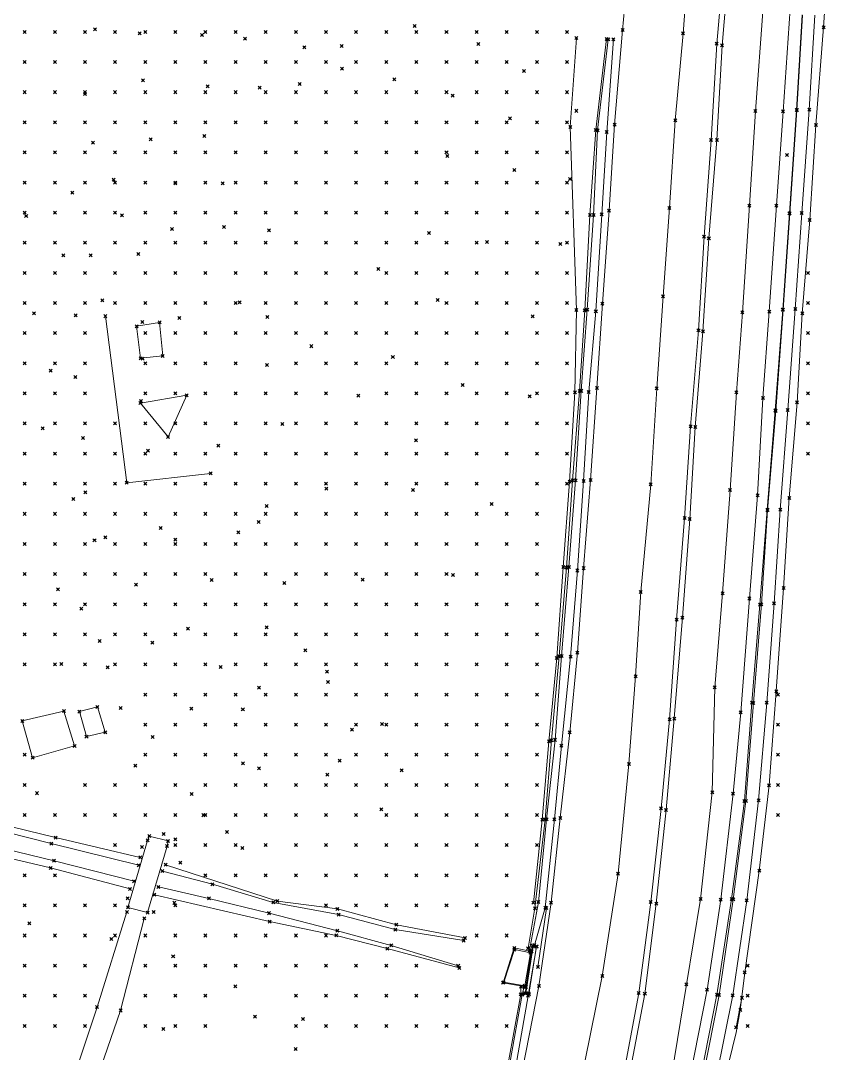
# Model space of a CAD drawing. Header units: metres. Extents: x 441556 to 446409, y 432338 to 461058.
# Drawn here: x 441755.6 to 441836, y 453774 to 453876.9 of the extents above; entities that cross this region are included whole.
import ezdxf

# ---------------------------------------------------------------- set-up
doc = ezdxf.new("R2010")
doc.units = ezdxf.units.M
doc.header["$MEASUREMENT"] = 0
doc.header["$PDMODE"] = 35
doc.header["$PDSIZE"] = 0.15
for name, color, linetype, lineweight in [('DTM-BRE-RevN_GRP_ CAROSABIL', 2, 'Continuous', 0), ('DTM-BRE-RevN_GRP_ACOSTAMENT', 2, 'Continuous', 0), ('DTM-BRE-RevN_GRP_AX', 2, 'Continuous', 0), ('DTM-BRE-RevN_GRP_CAMERA CADERE JOS', 2, 'Continuous', 0), ('DTM-BRE-RevN_GRP_CAMERA CADERE SUS', 2, 'Continuous', 0), ('DTM-BRE-RevN_GRP_CANAL', 2, 'Continuous', 0), ('DTM-BRE-RevN_GRP_DRUM DE PIATRA', 2, 'Continuous', 0), ('DTM-BRE-RevN_GRP_DRUM PIATRA', 2, 'Continuous', 0), ('DTM-BRE-RevN_GRP_FIRE ELECTRICE', 2, 'Continuous', 0), ('DTM-BRE-RevN_GRP_PARAPET BETON_JOS', 2, 'Continuous', 0), ('DTM-BRE-RevN_GRP_PARAPET BETON_SUS', 2, 'Continuous', 0), ('DTM-BRE-RevN_GRP_PARAPET METALIC', 2, 'Continuous', 0), ('DTM-BRE-RevN_GRP_PARAPET NEW JERSEY', 2, 'Continuous', 0), ('DTM-BRE-RevN_GRP_POD', 2, 'Continuous', 0), ('DTM-BRE-RevN_GRP_SANT BETON JOS', 2, 'Continuous', 0), ('DTM-BRE-RevN_GRP_SANT BETON SUS', 2, 'Continuous', 0), ('DTM-BRE-RevN_GRP_TALUZ', 2, 'Continuous', 0), ('DTM-BRE-RevN_GRP_TALUZ JOS', 2, 'Continuous', 0), ('DTM-BRE-RevN_GRP_ZID SPRIJIN JOS', 2, 'Continuous', 0), ('DTM-BRE-RevN_GRP_ZID SPRIJIN SUS', 2, 'Continuous', 0), ('DTM-BRE-RevN_GRP_ZID STANCA', 2, 'Continuous', 0), ('DTM-BRE-RevN_YP_RevG', 1, 'Continuous', 0), ('DTM-BRE-RevN_YP_RevL', 1, 'Continuous', 0), ('DTM-NOK-RevN_LIDAR_co_lidar', 91, 'Continuous', 0), ('DTM-NOK-RevN_RTK', 32, 'Continuous', 0)]:
    doc.layers.add(name, color=color, linetype=linetype, lineweight=lineweight)

msp = doc.modelspace()

# ---------------------------------------------------------------- linework, layer by layer
at = {"layer": 'DTM-BRE-RevN_GRP_ CAROSABIL'}
for p, q in [((441815.58, 453875.917, 359.812), (441816.35, 453884.801, 359.775)), ((441828.804, 453867.861, 359.483), (441829.57, 453878.194, 359.452)), ((441814.777, 453866.505, 359.86), (441815.58, 453875.917, 359.812)), ((441828.202, 453858.445, 359.524), (441828.804, 453867.861, 359.483)), ((441814.226, 453857.951, 359.857), (441814.777, 453866.505, 359.86)), ((441827.506, 453847.81, 359.552), (441828.202, 453858.445, 359.524)), ((441813.566, 453848.688, 359.876), (441814.226, 453857.951, 359.857)), ((441813.018, 453840.263, 359.834), (441813.566, 453848.688, 359.876)), ((441826.914, 453839.832, 359.58), (441827.506, 453847.81, 359.552)), ((441812.383, 453831.112, 359.781), (441813.018, 453840.263, 359.834)), ((441826.28, 453830.111, 359.624), (441826.914, 453839.832, 359.58)), ((441811.693, 453822.337, 359.707), (441812.383, 453831.112, 359.781)), ((441825.525, 453819.838, 359.695), (441826.28, 453830.111, 359.624)), ((441811.078, 453813.933, 359.676), (441811.693, 453822.337, 359.707)), ((441824.756, 453810.455, 359.741), (441825.525, 453819.838, 359.695)), ((441810.319, 453805.979, 359.621), (441811.078, 453813.933, 359.676)), ((441824.505, 453800.023, 359.815), (441824.756, 453810.455, 359.741)), ((441809.372, 453797.464, 359.551), (441810.319, 453805.979, 359.621)), ((441823.342, 453789.388, 359.839), (441824.505, 453800.023, 359.815)), ((441808.459, 453789.042, 359.526), (441809.372, 453797.464, 359.551)), ((441807.252, 453780.718, 359.501), (441808.459, 453789.042, 359.526)), ((441821.937, 453780.881, 359.856), (441823.342, 453789.388, 359.839)), ((441805.654, 453772.594, 359.497), (441807.252, 453780.718, 359.501)), ((441820.221, 453770.486, 359.86), (441821.937, 453780.881, 359.856))]:
    msp.add_line(p, q, dxfattribs=at)
at = {"layer": 'DTM-BRE-RevN_GRP_ACOSTAMENT'}
for p, q in [((441832.894, 453867.96, 359.411), (441833.455, 453877.443, 359.384)), ((441832.191, 453857.682, 359.449), (441832.894, 453867.96, 359.411)), ((441831.526, 453848.073, 359.466), (441832.191, 453857.682, 359.449)), ((441830.77, 453838.043, 359.51), (441831.526, 453848.073, 359.466)), ((441829.982, 453828.131, 359.58), (441830.77, 453838.043, 359.51)), ((441829.256, 453818.708, 359.674), (441829.982, 453828.131, 359.58)), ((441828.457, 453808.953, 359.825), (441829.256, 453818.708, 359.674)), ((441827.701, 453799.165, 359.888), (441828.457, 453808.953, 359.825)), ((441826.435, 453789.39, 359.901), (441827.701, 453799.165, 359.888)), ((441824.975, 453779.853, 359.941), (441826.435, 453789.39, 359.901)), ((441823.019, 453769.944, 359.938), (441824.975, 453779.853, 359.941))]:
    msp.add_line(p, q, dxfattribs=at)
at = {"layer": 'DTM-BRE-RevN_GRP_AX'}
for p, q in [((441822.277, 453884.538, 359.644), (441821.594, 453875.59, 359.638)), ((441821.594, 453875.59, 359.638), (441820.813, 453866.929, 359.7)), ((441820.813, 453866.929, 359.7), (441820.245, 453858.21, 359.713)), ((441820.245, 453858.21, 359.713), (441819.613, 453849.416, 359.727)), ((441819.613, 453849.416, 359.727), (441818.981, 453840.239, 359.72)), ((441818.981, 453840.239, 359.72), (441818.375, 453830.673, 359.716)), ((441818.375, 453830.673, 359.716), (441817.392, 453819.965, 359.721)), ((441817.392, 453819.965, 359.721), (441816.877, 453811.567, 359.704)), ((441816.877, 453811.567, 359.704), (441816.208, 453802.848, 359.673)), ((441816.208, 453802.848, 359.673), (441815.123, 453791.923, 359.648)), ((441815.123, 453791.923, 359.648), (441813.56, 453781.723, 359.611)), ((441813.56, 453781.723, 359.611), (441811.818, 453773.178, 359.617))]:
    msp.add_line(p, q, dxfattribs=at)
at = {"layer": 'DTM-BRE-RevN_GRP_CAMERA CADERE JOS'}
for p, q in [((441804.812, 453784.361, 358.145), (441803.742, 453781.102, 358.424)), ((441806.395, 453784.047, 357.381), (441804.812, 453784.361, 358.145)), ((441805.844, 453780.754, 357.401), (441806.395, 453784.047, 357.381)), ((441803.742, 453781.102, 358.424), (441805.844, 453780.754, 357.401))]:
    msp.add_line(p, q, dxfattribs=at)
at = {"layer": 'DTM-BRE-RevN_GRP_CAMERA CADERE SUS'}
for p, q in [((441804.799, 453784.514, 358.961), (441803.674, 453781.051, 359.004)), ((441806.51, 453784.171, 358.916), (441804.799, 453784.514, 358.961)), ((441805.951, 453780.637, 358.729), (441806.51, 453784.171, 358.916)), ((441803.674, 453781.051, 359.004), (441805.951, 453780.637, 358.729))]:
    msp.add_line(p, q, dxfattribs=at)
at = {"layer": 'DTM-BRE-RevN_GRP_CANAL'}
msp.add_line((441827.452, 453779.549, 358.914), (441826.877, 453776.598, 358.893), dxfattribs=at)
at = {"layer": 'DTM-BRE-RevN_GRP_DRUM DE PIATRA'}
for p, q in [((441765.598, 453778.288, 369.169), (441767.95, 453787.461, 369.637)), ((441762.467, 453769.228, 368.444), (441765.598, 453778.288, 369.169))]:
    msp.add_line(p, q, dxfattribs=at)
at = {"layer": 'DTM-BRE-RevN_GRP_DRUM PIATRA'}
for p, q in [((441763.258, 453778.625, 369.36), (441766.225, 453788.098, 369.778)), ((441760.349, 453769.827, 368.885), (441763.258, 453778.625, 369.36))]:
    msp.add_line(p, q, dxfattribs=at)
at = {"layer": 'DTM-BRE-RevN_GRP_FIRE ELECTRICE'}
for p, q in [((441769.485, 453846.807, 367.295), (441767.187, 453846.423, 367.294)), ((441767.187, 453846.423, 367.294), (441767.583, 453843.243, 367.291)), ((441769.79, 453843.473, 367.293), (441769.485, 453846.807, 367.295)), ((441767.583, 453843.243, 367.291), (441769.79, 453843.473, 367.293)), ((441772.187, 453839.555, 367.1), (441767.573, 453838.778, 367.118)), ((441770.332, 453835.403, 367.114), (441772.187, 453839.555, 367.1)), ((441767.573, 453838.778, 367.118), (441770.332, 453835.403, 367.114)), ((441755.812, 453807.132, 371.413), (441759.949, 453808.109, 371.422)), ((441759.949, 453808.109, 371.422), (441761.017, 453804.64, 371.415)), ((441763.292, 453808.516, 371.5), (441761.503, 453808.061, 371.514)), ((441761.503, 453808.061, 371.514), (441762.204, 453805.568, 371.509)), ((441764.077, 453805.99, 371.511), (441763.292, 453808.516, 371.5)), ((441756.832, 453803.462, 371.419), (441755.812, 453807.132, 371.413)), ((441762.204, 453805.568, 371.509), (441764.077, 453805.99, 371.511)), ((441761.017, 453804.64, 371.415), (441756.832, 453803.462, 371.419))]:
    msp.add_line(p, q, dxfattribs=at)
at = {"layer": 'DTM-BRE-RevN_GRP_PARAPET BETON_JOS'}
for p, q in [((441806.615, 453784.745, 359.032), (441805.877, 453779.992, 359.006)), ((441806.246, 453779.901, 359.348), (441807.022, 453784.687, 359.364)), ((441807.022, 453784.687, 359.364), (441806.615, 453784.745, 359.032)), ((441805.877, 453779.992, 359.006), (441806.246, 453779.901, 359.348))]:
    msp.add_line(p, q, dxfattribs=at)
at = {"layer": 'DTM-BRE-RevN_GRP_PARAPET BETON_SUS'}
for p, q in [((441806.659, 453784.679, 359.732), (441805.956, 453780.011, 359.728)), ((441806.224, 453779.99, 359.761), (441807.006, 453784.644, 359.737)), ((441807.006, 453784.644, 359.737), (441806.659, 453784.679, 359.732)), ((441805.956, 453780.011, 359.728), (441806.224, 453779.99, 359.761))]:
    msp.add_line(p, q, dxfattribs=at)
at = {"layer": 'DTM-BRE-RevN_GRP_PARAPET METALIC'}
for p, q in [((441831.549, 453867.825, 359.396), (441832.254, 453878.053, 359.415)), ((441830.89, 453858.447, 359.449), (441831.549, 453867.825, 359.396)), ((441830.178, 453847.882, 359.486), (441830.89, 453858.447, 359.449)), ((441829.554, 453839.277, 359.528), (441830.178, 453847.882, 359.486)), ((441829.015, 453829.582, 359.591), (441829.554, 453839.277, 359.528)), ((441828.21, 453819.316, 359.675), (441829.015, 453829.582, 359.591)), ((441827.336, 453807.971, 359.817), (441828.21, 453819.316, 359.675)), ((441826.573, 453799.889, 359.863), (441827.336, 453807.971, 359.817)), ((441825.355, 453789.327, 359.888), (441826.573, 453799.889, 359.863)), ((441823.995, 453780.352, 359.898), (441825.355, 453789.327, 359.888)), ((441821.995, 453770.15, 359.914), (441823.995, 453780.352, 359.898))]:
    msp.add_line(p, q, dxfattribs=at)
at = {"layer": 'DTM-BRE-RevN_GRP_PARAPET NEW JERSEY'}
for p, q in [((441825.736, 453883.382, 359.534), (441824.946, 453874.554, 359.57)), ((441825.484, 453874.395, 359.557), (441826.227, 453883.286, 359.525)), ((441824.946, 453874.554, 359.57), (441824.38, 453864.973, 359.607)), ((441824.964, 453864.985, 359.59), (441825.484, 453874.395, 359.557)), ((441824.38, 453864.973, 359.607), (441823.695, 453855.363, 359.63)), ((441824.163, 453855.19, 359.612), (441824.964, 453864.985, 359.59)), ((441823.695, 453855.363, 359.63), (441823.135, 453846.009, 359.657)), ((441823.582, 453845.914, 359.645), (441824.163, 453855.19, 359.612)), ((441823.135, 453846.009, 359.657), (441822.35, 453836.447, 359.673)), ((441822.805, 453836.391, 359.648), (441823.582, 453845.914, 359.645)), ((441822.35, 453836.447, 359.673), (441821.757, 453827.322, 359.66)), ((441822.269, 453827.227, 359.705), (441822.805, 453836.391, 359.648)), ((441821.757, 453827.322, 359.66), (441820.954, 453817.197, 359.687)), ((441821.539, 453817.415, 359.7), (441822.269, 453827.227, 359.705)), ((441820.954, 453817.197, 359.687), (441820.252, 453807.281, 359.735)), ((441820.718, 453807.359, 359.733), (441821.539, 453817.415, 359.7)), ((441820.252, 453807.281, 359.735), (441819.408, 453798.415, 359.741)), ((441819.907, 453798.265, 359.734), (441820.718, 453807.359, 359.733)), ((441819.408, 453798.415, 359.741), (441818.384, 453789.085, 359.754)), ((441818.929, 453788.937, 359.759), (441819.907, 453798.265, 359.734)), ((441818.384, 453789.085, 359.754), (441817.182, 453780.022, 359.745)), ((441817.791, 453779.964, 359.755), (441818.929, 453788.937, 359.759)), ((441817.182, 453780.022, 359.745), (441815.671, 453771.892, 359.743)), ((441816.146, 453771.335, 359.751), (441817.791, 453779.964, 359.755))]:
    msp.add_line(p, q, dxfattribs=at)
at = {"layer": 'DTM-BRE-RevN_GRP_POD'}
for p, q in [((441768.278, 453795.224, 369.887), (441768.445, 453795.65, 369.799)), ((441768.445, 453795.65, 369.799), (441770.333, 453795.175, 369.772)), ((441766.321, 453788.556, 369.894), (441768.278, 453795.224, 369.887)), ((441770.222, 453794.666, 369.821), (441768.291, 453788.04, 369.783)), ((441770.333, 453795.175, 369.772), (441770.222, 453794.666, 369.821)), ((441768.291, 453788.04, 369.783), (441766.321, 453788.556, 369.894))]:
    msp.add_line(p, q, dxfattribs=at)
at = {"layer": 'DTM-BRE-RevN_GRP_SANT BETON JOS'}
for p, q in [((441814.153, 453874.997, 359.289), (441813.091, 453865.944, 359.339)), ((441813.091, 453865.944, 359.339), (441812.691, 453857.495, 359.363)), ((441812.691, 453857.495, 359.363), (441812.05, 453848.094, 359.359)), ((441812.05, 453848.094, 359.359), (441811.466, 453839.996, 359.348)), ((441811.466, 453839.996, 359.348), (441810.896, 453831.084, 359.319)), ((441810.896, 453831.084, 359.319), (441810.237, 453822.46, 359.245)), ((441810.237, 453822.46, 359.245), (441809.506, 453813.575, 359.187)), ((441809.506, 453813.575, 359.187), (441808.858, 453805.242, 359.115)), ((441808.858, 453805.242, 359.115), (441808.012, 453797.338, 359.051)), ((441808.012, 453797.338, 359.051), (441807.194, 453789.09, 358.948)), ((441758.69, 453794.909, 369.617), (441754.234, 453796.054, 370.277)), ((441767.398, 453792.748, 368.312), (441758.69, 453794.909, 369.617)), ((441754.08, 453794.373, 370.329), (441758.978, 453793.208, 369.495)), ((441758.978, 453793.208, 369.495), (441766.942, 453791.16, 368.274)), ((441774.741, 453790.862, 366.122), (441769.763, 453792.168, 367.849)), ((441769.358, 453790.593, 367.853), (441774.398, 453789.449, 366.19)), ((441780.793, 453789.054, 365.139), (441774.741, 453790.862, 366.122)), ((441774.398, 453789.449, 366.19), (441780.382, 453787.98, 365.121)), ((441787.301, 453787.841, 363.102), (441780.793, 453789.054, 365.139)), ((441807.194, 453789.09, 358.948), (441806.321, 453784.281, 358.823)), ((441780.382, 453787.98, 365.121), (441787.189, 453786.225, 363.094)), ((441792.947, 453786.341, 362.316), (441787.301, 453787.841, 363.102)), ((441787.189, 453786.225, 363.094), (441792.542, 453784.774, 362.332)), ((441799.769, 453785.258, 360.549), (441792.947, 453786.341, 362.316)), ((441792.542, 453784.774, 362.332), (441799.207, 453782.738, 360.696)), ((441805.582, 453779.873, 358.903), (441805.782, 453780.647, 358.779)), ((441804.362, 453773.028, 358.956), (441805.582, 453779.873, 358.903))]:
    msp.add_line(p, q, dxfattribs=at)
for p in [(441767.398, 453792.748, 368.312), (441766.942, 453791.16, 368.274)]:
    msp.add_point(p, dxfattribs=at)
at = {"layer": 'DTM-BRE-RevN_GRP_SANT BETON SUS'}
for p, q in [((441812.911, 453865.974, 359.568), (441813.976, 453875.044, 359.428)), ((441814.668, 453875.014, 359.716), (441814.001, 453865.76, 359.751)), ((441812.326, 453857.494, 359.621), (441812.911, 453865.974, 359.568)), ((441814.001, 453865.76, 359.751), (441813.5, 453857.558, 359.728)), ((441811.804, 453848.022, 359.61), (441812.326, 453857.494, 359.621)), ((441813.5, 453857.558, 359.728), (441812.913, 453847.926, 359.711)), ((441811.295, 453839.975, 359.558), (441811.804, 453848.022, 359.61)), ((441812.913, 453847.926, 359.711), (441812.202, 453839.885, 359.644)), ((441810.594, 453831.079, 359.552), (441811.295, 453839.975, 359.558)), ((441812.202, 453839.885, 359.644), (441811.695, 453831.028, 359.612)), ((441809.991, 453822.402, 359.458), (441810.594, 453831.079, 359.552)), ((441811.695, 453831.028, 359.612), (441811.074, 453822.104, 359.536)), ((441809.255, 453813.567, 359.387), (441809.991, 453822.402, 359.458)), ((441811.074, 453822.104, 359.536), (441810.403, 453813.516, 359.498)), ((441808.484, 453805.195, 359.362), (441809.255, 453813.567, 359.387)), ((441810.403, 453813.516, 359.498), (441809.48, 453804.657, 359.445)), ((441807.856, 453797.318, 359.284), (441808.484, 453805.195, 359.362)), ((441809.48, 453804.657, 359.445), (441808.786, 453797.33, 359.429)), ((441752.114, 453797.215, 371.977), (441759.121, 453795.511, 371.002)), ((441806.856, 453788.466, 359.184), (441807.856, 453797.318, 359.284)), ((441808.786, 453797.33, 359.429), (441807.884, 453788.52, 359.344)), ((441759.121, 453795.511, 371.002), (441767.548, 453793.529, 369.598)), ((441752.76, 453793.89, 371.814), (441758.635, 453792.48, 370.97)), ((441770.08, 453792.806, 369.177), (441781.205, 453789.186, 363.963)), ((441758.635, 453792.48, 370.97), (441766.544, 453790.39, 369.807)), ((441768.971, 453789.819, 369.398), (441780.426, 453787.145, 366.403)), ((441781.205, 453789.186, 363.963), (441787.191, 453788.41, 364.705)), ((441787.191, 453788.41, 364.705), (441793.052, 453786.835, 363.735)), ((441806.167, 453784.492, 359.096), (441806.856, 453788.466, 359.184)), ((441807.884, 453788.52, 359.344), (441806.797, 453784.81, 359.354)), ((441780.426, 453787.145, 366.403), (441787.074, 453785.762, 364.695)), ((441793.052, 453786.835, 363.735), (441799.891, 453785.52, 361.61)), ((441787.074, 453785.762, 364.695), (441792.145, 453784.449, 363.832)), ((441792.145, 453784.449, 363.832), (441799.32, 453782.526, 361.626)), ((441805.432, 453779.909, 359.181), (441805.458, 453780.669, 359.095)), ((441804.17, 453773.005, 359.222), (441805.432, 453779.909, 359.181)), ((441804.957, 453772.744, 359.293), (441806.169, 453779.754, 359.346))]:
    msp.add_line(p, q, dxfattribs=at)
at = {"layer": 'DTM-BRE-RevN_GRP_TALUZ'}
msp.add_line((441807.988, 453788.494, 359.436), (441807.14, 453782.613, 359.465), dxfattribs=at)
at = {"layer": 'DTM-BRE-RevN_GRP_TALUZ JOS'}
for p, q in [((441810.981, 453875.127, 359.327), (441810.371, 453866.274, 359.409)), ((441810.371, 453866.274, 359.409), (441810.977, 453848.031, 359.651)), ((441810.977, 453848.031, 359.651), (441810.83, 453839.862, 359.76)), ((441810.83, 453839.862, 359.76), (441810.299, 453830.95, 359.546)), ((441810.299, 453830.95, 359.546), (441809.666, 453822.439, 359.492)), ((441809.666, 453822.439, 359.492), (441809.028, 453813.402, 359.405)), ((441809.028, 453813.402, 359.405), (441808.242, 453805.085, 359.344)), ((441808.242, 453805.085, 359.344), (441807.581, 453797.289, 359.324)), ((441807.581, 453797.289, 359.324), (441806.701, 453789.014, 359.203))]:
    msp.add_line(p, q, dxfattribs=at)
at = {"layer": 'DTM-BRE-RevN_GRP_ZID SPRIJIN JOS'}
for p, q in [((441834.819, 453866.467, 355.366), (441835.594, 453876.195, 355.356)), ((441834.211, 453857.015, 355.326), (441834.819, 453866.467, 355.366)), ((441833.465, 453847.712, 355.409), (441834.211, 453857.015, 355.326)), ((441832.945, 453838.846, 355.42), (441833.465, 453847.712, 355.409)), ((441832.163, 453829.332, 355.362), (441832.945, 453838.846, 355.42)), ((441831.602, 453820.349, 355.366), (441832.163, 453829.332, 355.362)), ((441830.87, 453810.079, 355.437), (441831.602, 453820.349, 355.366)), ((441830.158, 453800.717, 355.542), (441830.87, 453810.079, 355.437)), ((441829.184, 453792.2, 355.661), (441830.158, 453800.717, 355.542)), ((441827.739, 453782.08, 355.889), (441829.184, 453792.2, 355.661))]:
    msp.add_line(p, q, dxfattribs=at)
at = {"layer": 'DTM-BRE-RevN_GRP_ZID SPRIJIN SUS'}
for p, q in [((441832.926, 453867.961, 359.565), (441833.505, 453877.407, 359.541)), ((441834.711, 453877.4, 359.55), (441834.157, 453867.992, 359.575)), ((441832.225, 453857.657, 359.548), (441832.926, 453867.961, 359.565)), ((441834.157, 453867.992, 359.575), (441833.408, 453857.701, 359.552)), ((441831.551, 453848.092, 359.529), (441832.225, 453857.657, 359.548)), ((441833.408, 453857.701, 359.552), (441832.767, 453848.137, 359.554)), ((441830.826, 453838.002, 359.537), (441831.551, 453848.092, 359.529)), ((441832.767, 453848.137, 359.554), (441832.023, 453838.089, 359.554)), ((441830.012, 453828.116, 359.561), (441830.826, 453838.002, 359.537)), ((441832.023, 453838.089, 359.554), (441831.271, 453828.162, 359.59)), ((441829.4, 453818.741, 359.594), (441830.012, 453828.116, 359.561)), ((441831.271, 453828.162, 359.59), (441830.657, 453818.847, 359.597)), ((441828.603, 453808.914, 359.627), (441829.4, 453818.741, 359.594)), ((441830.657, 453818.847, 359.597), (441829.931, 453808.937, 359.655)), ((441827.86, 453799.138, 359.711), (441828.603, 453808.914, 359.627)), ((441829.931, 453808.937, 359.655), (441829.114, 453799.222, 359.73)), ((441826.597, 453789.343, 359.695), (441827.86, 453799.138, 359.711)), ((441829.114, 453799.222, 359.73), (441827.935, 453789.249, 359.705)), ((441825.179, 453779.828, 359.678), (441826.597, 453789.343, 359.695)), ((441827.935, 453789.249, 359.705), (441826.539, 453779.808, 359.685)), ((441823.246, 453769.906, 359.664), (441825.179, 453779.828, 359.678)), ((441826.539, 453779.808, 359.685), (441824.492, 453769.674, 359.686))]:
    msp.add_line(p, q, dxfattribs=at)
at = {"layer": 'DTM-BRE-RevN_GRP_ZID STANCA'}
for p, q in [((441764.09, 453847.432, 367.374), (441766.209, 453830.844, 367.194)), ((441766.209, 453830.844, 367.194), (441774.561, 453831.774, 367.088))]:
    msp.add_line(p, q, dxfattribs=at)
at = {"layer": 'DTM-BRE-RevN_YP_RevG'}
for p, q in [((441827.293, 453778.334, 356.973), (441827.739, 453782.08, 355.889)), ((441826.891, 453776.109, 355.782), (441827.293, 453778.334, 356.973)), ((441822.942, 453759.839, 355.502), (441826.891, 453776.109, 355.782))]:
    msp.add_line(p, q, dxfattribs=at)
at = {"layer": 'DTM-BRE-RevN_YP_RevL'}
msp.add_line((441835.594, 453876.195, 355.356), (441835.962, 453882.027, 356.646), dxfattribs=at)
at = {"layer": 'DTM-NOK-RevN_LIDAR_co_lidar'}
for p in [(441756.054, 453875.736, 369.456), (441759.053, 453875.736, 368.393), (441762.053, 453875.736, 367.212), (441765.052, 453875.736, 366.401), (441768.051, 453875.736, 366.083), (441771.051, 453875.736, 365.847), (441774.05, 453875.736, 365.222), (441777.049, 453875.736, 364.388), (441780.049, 453875.736, 363.964), (441783.048, 453875.736, 363.754), (441786.047, 453875.736, 363.49), (441789.047, 453875.736, 362.574), (441792.046, 453875.736, 361.184), (441795.045, 453875.736, 360.142), (441798.045, 453875.736, 359.644), (441801.044, 453875.736, 359.491), (441804.043, 453875.736, 359.448), (441807.043, 453875.736, 359.404), (441810.042, 453875.736, 359.367), (441756.054, 453872.737, 368.377), (441759.053, 453872.737, 367.615), (441762.053, 453872.737, 367.119), (441765.052, 453872.737, 366.473), (441768.051, 453872.737, 366.314), (441771.051, 453872.737, 366.177), (441774.05, 453872.737, 365.649), (441777.049, 453872.737, 364.567), (441780.049, 453872.737, 364.02), (441783.048, 453872.737, 363.856), (441786.047, 453872.737, 363.519), (441789.047, 453872.737, 362.468), (441792.046, 453872.737, 361.195), (441795.045, 453872.737, 360.435), (441798.045, 453872.737, 360.044), (441801.044, 453872.737, 359.74), (441804.043, 453872.737, 359.434), (441807.043, 453872.737, 359.37), (441810.042, 453872.737, 359.41), (441756.054, 453869.738, 367.825), (441759.053, 453869.738, 367.195), (441762.053, 453869.738, 366.845), (441765.052, 453869.738, 366.594), (441768.051, 453869.738, 366.465), (441771.051, 453869.738, 366.34), (441774.05, 453869.738, 365.934), (441777.049, 453869.738, 364.811), (441780.049, 453869.738, 364.174), (441783.048, 453869.738, 363.937), (441786.047, 453869.738, 363.611), (441789.047, 453869.738, 362.585), (441792.046, 453869.738, 361.491), (441795.045, 453869.738, 361.098), (441798.045, 453869.738, 360.94), (441801.044, 453869.738, 360.723), (441804.043, 453869.738, 360.287), (441807.043, 453869.738, 359.575), (441810.042, 453869.738, 359.4), (441756.054, 453866.738, 367.827), (441759.053, 453866.738, 367.368), (441762.053, 453866.738, 367.021), (441765.052, 453866.738, 366.741), (441768.051, 453866.738, 366.567), (441771.051, 453866.738, 366.449), (441774.05, 453866.738, 366.153), (441777.049, 453866.738, 365.093), (441780.049, 453866.738, 364.359), (441783.048, 453866.738, 364.124), (441786.047, 453866.738, 363.938), (441789.047, 453866.738, 363.152), (441792.046, 453866.738, 362.13), (441795.045, 453866.738, 361.593), (441798.045, 453866.738, 361.431), (441801.044, 453866.738, 361.39), (441804.043, 453866.738, 361.022), (441807.043, 453866.738, 360.032), (441810.042, 453866.738, 359.483), (441756.054, 453863.739, 368.241), (441759.053, 453863.739, 367.782), (441762.053, 453863.739, 367.421), (441765.052, 453863.739, 366.907), (441768.051, 453863.739, 366.664), (441771.051, 453863.739, 366.49), (441774.05, 453863.739, 366.226), (441777.049, 453863.739, 365.446), (441780.049, 453863.739, 364.605), (441783.048, 453863.739, 364.257), (441786.047, 453863.739, 364.115), (441789.047, 453863.739, 363.421), (441792.046, 453863.739, 362.501), (441795.045, 453863.739, 362.073), (441798.045, 453863.739, 362.007), (441801.044, 453863.739, 361.872), (441804.043, 453863.739, 361.282), (441807.043, 453863.739, 360.266), (441810.042, 453863.739, 359.596), (441756.054, 453860.74, 368.833), (441759.053, 453860.74, 368.237), (441762.053, 453860.74, 367.575), (441765.052, 453860.74, 366.944), (441768.051, 453860.74, 366.731), (441771.051, 453860.74, 366.593), (441774.05, 453860.74, 366.383), (441777.049, 453860.74, 365.922), (441780.049, 453860.74, 364.997), (441783.048, 453860.74, 364.398), (441786.047, 453860.74, 364.201), (441789.047, 453860.74, 363.58), (441792.046, 453860.74, 362.839), (441795.045, 453860.74, 362.584), (441798.045, 453860.74, 362.497), (441801.044, 453860.74, 362.254), (441804.043, 453860.74, 361.642), (441807.043, 453860.74, 360.724), (441810.042, 453860.74, 359.909), (441756.054, 453857.74, 369.396), (441759.053, 453857.74, 368.659), (441762.053, 453857.74, 367.826), (441765.052, 453857.74, 366.995), (441768.051, 453857.74, 366.769), (441771.051, 453857.74, 366.645), (441774.05, 453857.74, 366.49), (441777.049, 453857.74, 366.264), (441780.049, 453857.74, 365.473), (441783.048, 453857.74, 364.683), (441786.047, 453857.74, 364.307), (441789.047, 453857.74, 363.795), (441792.046, 453857.74, 363.264), (441795.045, 453857.74, 363.064), (441798.045, 453857.74, 362.902), (441801.044, 453857.74, 362.599), (441804.043, 453857.74, 362.031), (441807.043, 453857.74, 361.221), (441810.042, 453857.74, 360.305), (441756.054, 453854.741, 369.614), (441759.053, 453854.741, 368.972), (441762.053, 453854.741, 368.07), (441765.052, 453854.741, 367.041), (441768.051, 453854.741, 366.828), (441771.051, 453854.741, 366.717), (441774.05, 453854.741, 366.585), (441777.049, 453854.741, 366.414), (441780.049, 453854.741, 366.034), (441783.048, 453854.741, 365.161), (441786.047, 453854.741, 364.494), (441789.047, 453854.741, 364.061), (441792.046, 453854.741, 363.701), (441795.045, 453854.741, 363.495), (441798.045, 453854.741, 363.268), (441801.044, 453854.741, 362.915), (441804.043, 453854.741, 362.335), (441807.043, 453854.741, 361.563), (441810.042, 453854.741, 360.461), (441756.054, 453851.742, 369.746), (441759.053, 453851.742, 369.119), (441762.053, 453851.742, 368.263), (441765.052, 453851.742, 367.199), (441768.051, 453851.742, 366.922), (441771.051, 453851.742, 366.826), (441774.05, 453851.742, 366.717), (441777.049, 453851.742, 366.526), (441780.049, 453851.742, 366.362), (441783.048, 453851.742, 365.603), (441786.047, 453851.742, 364.794), (441789.047, 453851.742, 364.357), (441792.046, 453851.742, 364.106), (441795.045, 453851.742, 363.902), (441798.045, 453851.742, 363.595), (441801.044, 453851.742, 363.129), (441804.043, 453851.742, 362.541), (441807.043, 453851.742, 361.665), (441810.042, 453851.742, 360.534), (441834.037, 453851.742, 356.26), (441756.054, 453848.742, 369.852), (441759.053, 453848.742, 369.276), (441762.053, 453848.742, 368.533), (441765.052, 453848.742, 367.382), (441768.051, 453848.742, 367.005), (441771.051, 453848.742, 366.927), (441774.05, 453848.742, 366.861), (441777.049, 453848.742, 366.658), (441780.049, 453848.742, 366.487), (441783.048, 453848.742, 366.016), (441786.047, 453848.742, 365.305), (441789.047, 453848.742, 364.8), (441792.046, 453848.742, 364.5), (441795.045, 453848.742, 364.191), (441798.045, 453848.742, 363.833), (441801.044, 453848.742, 363.385), (441804.043, 453848.742, 362.821), (441807.043, 453848.742, 361.93), (441810.042, 453848.742, 360.578), (441834.037, 453848.742, 356.182), (441756.054, 453845.743, 370.004), (441759.053, 453845.743, 369.496), (441762.053, 453845.743, 368.911), (441768.051, 453845.743, 367.027), (441771.051, 453845.743, 366.985), (441774.05, 453845.743, 366.974), (441777.049, 453845.743, 366.776), (441780.049, 453845.743, 366.603), (441783.048, 453845.743, 366.229), (441786.047, 453845.743, 365.65), (441789.047, 453845.743, 365.18), (441792.046, 453845.743, 364.838), (441795.045, 453845.743, 364.47), (441798.045, 453845.743, 364.077), (441801.044, 453845.743, 363.647), (441804.043, 453845.743, 363.105), (441807.043, 453845.743, 362.231), (441810.042, 453845.743, 360.694), (441834.037, 453845.743, 356.125), (441756.054, 453842.744, 370.377), (441759.053, 453842.744, 369.717), (441762.053, 453842.744, 368.959), (441768.051, 453842.744, 367.034), (441771.051, 453842.744, 366.982), (441774.05, 453842.744, 366.968), (441777.049, 453842.744, 366.787), (441783.048, 453842.744, 366.449), (441786.047, 453842.744, 366.021), (441789.047, 453842.744, 365.537), (441792.046, 453842.744, 365.091), (441795.045, 453842.744, 364.672), (441798.045, 453842.744, 364.292), (441801.044, 453842.744, 363.855), (441804.043, 453842.744, 363.295), (441807.043, 453842.744, 362.486), (441810.042, 453842.744, 360.81), (441834.037, 453842.744, 356.137), (441756.054, 453839.744, 370.69), (441759.053, 453839.744, 369.876), (441762.053, 453839.744, 368.905), (441768.051, 453839.744, 367.078), (441771.051, 453839.744, 367.002), (441774.05, 453839.744, 366.976), (441777.049, 453839.744, 366.79), (441780.049, 453839.744, 366.688), (441783.048, 453839.744, 366.641), (441786.047, 453839.744, 366.369), (441792.046, 453839.744, 365.353), (441795.045, 453839.744, 364.896), (441798.045, 453839.744, 364.489), (441801.044, 453839.744, 364.003), (441804.043, 453839.744, 363.393), (441807.043, 453839.744, 362.487), (441810.042, 453839.744, 360.699), (441834.037, 453839.744, 356.1), (441756.054, 453836.745, 370.79), (441759.053, 453836.745, 369.967), (441762.053, 453836.745, 368.988), (441765.052, 453836.745, 367.62), (441768.051, 453836.745, 367.105), (441771.051, 453836.745, 367.009), (441774.05, 453836.745, 367), (441777.049, 453836.745, 366.806), (441780.049, 453836.745, 366.696), (441783.048, 453836.745, 366.685), (441786.047, 453836.745, 366.527), (441789.047, 453836.745, 366.075), (441792.046, 453836.745, 365.553), (441795.045, 453836.745, 365.133), (441798.045, 453836.745, 364.674), (441801.044, 453836.745, 364.111), (441804.043, 453836.745, 363.456), (441807.043, 453836.745, 362.347), (441810.042, 453836.745, 360.514), (441834.037, 453836.745, 355.998), (441756.054, 453833.745, 370.906), (441759.053, 453833.745, 370.107), (441762.053, 453833.745, 369.312), (441765.052, 453833.745, 367.739), (441768.051, 453833.745, 367.146), (441771.051, 453833.745, 367.063), (441774.05, 453833.745, 367.052), (441777.049, 453833.745, 366.862), (441780.049, 453833.745, 366.698), (441783.048, 453833.745, 366.665), (441786.047, 453833.745, 366.605), (441789.047, 453833.745, 366.207), (441792.046, 453833.745, 365.651), (441795.045, 453833.745, 365.235), (441798.045, 453833.745, 364.769), (441801.044, 453833.745, 364.14), (441804.043, 453833.745, 363.451), (441807.043, 453833.745, 362.266), (441810.042, 453833.745, 360.402), (441834.037, 453833.745, 355.891), (441756.054, 453830.746, 371.13), (441759.053, 453830.746, 370.314), (441762.053, 453830.746, 369.795), (441765.052, 453830.746, 368.283), (441768.051, 453830.746, 367.636), (441771.051, 453830.746, 367.553), (441774.05, 453830.746, 367.559), (441777.049, 453830.746, 367.244), (441780.049, 453830.746, 366.822), (441783.048, 453830.746, 366.646), (441786.047, 453830.746, 366.62), (441789.047, 453830.746, 366.304), (441792.046, 453830.746, 365.738), (441795.045, 453830.746, 365.26), (441798.045, 453830.746, 364.79), (441801.044, 453830.746, 364.174), (441804.043, 453830.746, 363.449), (441807.043, 453830.746, 362.159), (441810.042, 453830.746, 360.213), (441756.054, 453827.747, 371.368), (441759.053, 453827.747, 370.631), (441762.053, 453827.747, 370.12), (441765.052, 453827.747, 369.414), (441768.051, 453827.747, 368.808), (441771.051, 453827.747, 368.581), (441774.05, 453827.747, 368.47), (441777.049, 453827.747, 367.888), (441780.049, 453827.747, 367.086), (441783.048, 453827.747, 366.664), (441786.047, 453827.747, 366.555), (441789.047, 453827.747, 366.265), (441792.046, 453827.747, 365.748), (441795.045, 453827.747, 365.254), (441798.045, 453827.747, 364.783), (441801.044, 453827.747, 364.23), (441804.043, 453827.747, 363.453), (441807.043, 453827.747, 362.011), (441756.054, 453824.747, 371.588), (441759.053, 453824.747, 371.075), (441762.053, 453824.747, 370.502), (441765.052, 453824.747, 370.217), (441768.051, 453824.747, 369.851), (441771.051, 453824.747, 369.486), (441774.05, 453824.747, 369.017), (441777.049, 453824.747, 368.318), (441780.049, 453824.747, 367.356), (441783.048, 453824.747, 366.701), (441786.047, 453824.747, 366.47), (441789.047, 453824.747, 366.218), (441792.046, 453824.747, 365.718), (441795.045, 453824.747, 365.183), (441798.045, 453824.747, 364.7), (441801.044, 453824.747, 364.071), (441804.043, 453824.747, 363.178), (441807.043, 453824.747, 361.695), (441756.054, 453821.748, 371.775), (441759.053, 453821.748, 371.154), (441762.053, 453821.748, 370.719), (441765.052, 453821.748, 370.557), (441768.051, 453821.748, 370.173), (441771.051, 453821.748, 369.772), (441774.05, 453821.748, 369.235), (441777.049, 453821.748, 368.565), (441780.049, 453821.748, 367.596), (441783.048, 453821.748, 366.761), (441786.047, 453821.748, 366.388), (441789.047, 453821.748, 366.212), (441792.046, 453821.748, 365.778), (441795.045, 453821.748, 365.153), (441798.045, 453821.748, 364.621), (441801.044, 453821.748, 364.004), (441804.043, 453821.748, 362.98), (441807.043, 453821.748, 361.365), (441756.054, 453818.749, 371.82), (441759.053, 453818.749, 371.454), (441762.053, 453818.749, 370.984), (441765.052, 453818.749, 370.861), (441768.051, 453818.749, 370.575), (441771.051, 453818.749, 370.149), (441774.05, 453818.749, 369.392), (441777.049, 453818.749, 368.584), (441780.049, 453818.749, 367.652), (441783.048, 453818.749, 366.813), (441786.047, 453818.749, 366.387), (441789.047, 453818.749, 366.216), (441792.046, 453818.749, 365.791), (441795.045, 453818.749, 365.145), (441798.045, 453818.749, 364.582), (441801.044, 453818.749, 363.993), (441804.043, 453818.749, 363.173), (441807.043, 453818.749, 361.572), (441756.054, 453815.749, 372.213), (441759.053, 453815.749, 371.779), (441762.053, 453815.749, 371.293), (441765.052, 453815.749, 371.028), (441768.051, 453815.749, 370.938), (441771.051, 453815.749, 370.687), (441774.05, 453815.749, 369.662), (441777.049, 453815.749, 368.51), (441780.049, 453815.749, 367.604), (441783.048, 453815.749, 366.9), (441786.047, 453815.749, 366.456), (441789.047, 453815.749, 366.207), (441792.046, 453815.749, 365.739), (441795.045, 453815.749, 364.948), (441798.045, 453815.749, 364.229), (441801.044, 453815.749, 363.686), (441804.043, 453815.749, 362.941), (441807.043, 453815.749, 361.517), (441756.054, 453812.75, 372.487), (441759.053, 453812.75, 371.856), (441762.053, 453812.75, 371.413), (441765.052, 453812.75, 371.14), (441768.051, 453812.75, 371.09), (441771.051, 453812.75, 370.847), (441774.05, 453812.75, 369.697), (441777.049, 453812.75, 368.35), (441780.049, 453812.75, 367.425), (441783.048, 453812.75, 366.9), (441786.047, 453812.75, 366.569), (441789.047, 453812.75, 366.303), (441792.046, 453812.75, 365.835), (441795.045, 453812.75, 364.97), (441798.045, 453812.75, 364.027), (441801.044, 453812.75, 363.316), (441804.043, 453812.75, 362.406), (441807.043, 453812.75, 360.917), (441768.051, 453809.751, 371.167), (441771.051, 453809.751, 370.787), (441774.05, 453809.751, 369.547), (441777.049, 453809.751, 368.174), (441780.049, 453809.751, 367.259), (441783.048, 453809.751, 366.943), (441786.047, 453809.751, 366.714), (441789.047, 453809.751, 366.457), (441792.046, 453809.751, 366.062), (441795.045, 453809.751, 365.279), (441798.045, 453809.751, 364.331), (441801.044, 453809.751, 363.494), (441804.043, 453809.751, 362.571), (441807.043, 453809.751, 361.108), (441831.037, 453809.751, 356.045), (441768.051, 453806.751, 371.196), (441771.051, 453806.751, 370.694), (441774.05, 453806.751, 369.719), (441777.049, 453806.751, 368.513), (441780.049, 453806.751, 367.432), (441783.048, 453806.751, 367.074), (441786.047, 453806.751, 366.886), (441789.047, 453806.751, 366.605), (441792.046, 453806.751, 366.255), (441795.045, 453806.751, 365.522), (441798.045, 453806.751, 364.505), (441801.044, 453806.751, 363.549), (441804.043, 453806.751, 362.439), (441807.043, 453806.751, 360.953), (441831.037, 453806.751, 356.013), (441756.054, 453803.752, 371.716), (441768.051, 453803.752, 371.121), (441771.051, 453803.752, 370.674), (441774.05, 453803.752, 369.944), (441777.049, 453803.752, 368.67), (441780.049, 453803.752, 367.464), (441783.048, 453803.752, 367.025), (441786.047, 453803.752, 366.855), (441789.047, 453803.752, 366.591), (441792.046, 453803.752, 366.318), (441795.045, 453803.752, 365.744), (441798.045, 453803.752, 364.756), (441801.044, 453803.752, 363.781), (441804.043, 453803.752, 362.416), (441807.043, 453803.752, 360.244), (441831.037, 453803.752, 356.054), (441756.054, 453800.753, 372.271), (441762.053, 453800.753, 371.481), (441765.052, 453800.753, 371.311), (441768.051, 453800.753, 370.943), (441771.051, 453800.753, 370.475), (441774.05, 453800.753, 369.929), (441777.049, 453800.753, 368.958), (441780.049, 453800.753, 367.937), (441783.048, 453800.753, 367.371), (441786.047, 453800.753, 367.049), (441789.047, 453800.753, 366.783), (441792.046, 453800.753, 366.525), (441795.045, 453800.753, 365.886), (441798.045, 453800.753, 364.908), (441801.044, 453800.753, 363.966), (441804.043, 453800.753, 362.375), (441807.043, 453800.753, 360.174), (441831.037, 453800.753, 356.027), (441756.054, 453797.753, 372.515), (441759.053, 453797.753, 371.936), (441762.053, 453797.753, 371.301), (441765.052, 453797.753, 370.707), (441768.051, 453797.753, 370.319), (441771.051, 453797.753, 370.085), (441774.05, 453797.753, 369.599), (441777.049, 453797.753, 368.891), (441780.049, 453797.753, 368.245), (441783.048, 453797.753, 367.769), (441786.047, 453797.753, 367.362), (441789.047, 453797.753, 367.03), (441792.046, 453797.753, 366.433), (441795.045, 453797.753, 365.53), (441798.045, 453797.753, 364.748), (441801.044, 453797.753, 363.843), (441804.043, 453797.753, 362.217), (441807.043, 453797.753, 360.2), (441831.037, 453797.753, 356.023), (441765.052, 453794.754, 369.737), (441771.051, 453794.754, 369.616), (441774.05, 453794.754, 368.957), (441777.049, 453794.754, 368.327), (441780.049, 453794.754, 367.948), (441783.048, 453794.754, 367.68), (441786.047, 453794.754, 367.417), (441789.047, 453794.754, 367.046), (441792.046, 453794.754, 366.232), (441795.045, 453794.754, 365.257), (441798.045, 453794.754, 364.57), (441801.044, 453794.754, 363.625), (441804.043, 453794.754, 361.989), (441807.043, 453794.754, 360.233), (441756.054, 453791.755, 371.316), (441759.053, 453791.755, 370.568), (441774.05, 453791.755, 367.331), (441777.049, 453791.755, 367.091), (441780.049, 453791.755, 366.903), (441783.048, 453791.755, 366.606), (441786.047, 453791.755, 366.448), (441789.047, 453791.755, 366.219), (441792.046, 453791.755, 365.685), (441795.045, 453791.755, 364.99), (441798.045, 453791.755, 364.223), (441801.044, 453791.755, 363.28), (441804.043, 453791.755, 361.786), (441756.054, 453788.755, 371.662), (441759.053, 453788.755, 370.942), (441762.053, 453788.755, 370.052), (441765.052, 453788.755, 369.619), (441771.051, 453788.755, 368.299), (441786.047, 453788.755, 364.419), (441789.047, 453788.755, 364.508), (441792.046, 453788.755, 364.604), (441795.045, 453788.755, 364.382), (441798.045, 453788.755, 363.718), (441801.044, 453788.755, 362.513), (441804.043, 453788.755, 361.155), (441756.054, 453785.756, 371.216), (441759.053, 453785.756, 370.831), (441762.053, 453785.756, 370.263), (441765.052, 453785.756, 369.856), (441768.051, 453785.756, 369.54), (441771.051, 453785.756, 368.92), (441774.05, 453785.756, 368.174), (441777.049, 453785.756, 367.456), (441780.049, 453785.756, 366.491), (441783.048, 453785.756, 365.31), (441786.047, 453785.756, 364.213), (441801.044, 453785.756, 361.112), (441804.043, 453785.756, 360.077), (441756.054, 453782.757, 370.858), (441759.053, 453782.757, 370.513), (441762.053, 453782.757, 370.048), (441768.051, 453782.757, 369.36), (441771.051, 453782.757, 368.888), (441774.05, 453782.757, 368.39), (441777.049, 453782.757, 367.916), (441780.049, 453782.757, 367.421), (441783.048, 453782.757, 366.684), (441786.047, 453782.757, 365.704), (441789.047, 453782.757, 364.656), (441792.046, 453782.757, 363.991), (441795.045, 453782.757, 363.223), (441828.038, 453782.757, 356.678), (441756.054, 453779.757, 370.716), (441759.053, 453779.757, 370.214), (441762.053, 453779.757, 369.782), (441768.051, 453779.757, 369.061), (441771.051, 453779.757, 368.585), (441774.05, 453779.757, 368.104), (441783.048, 453779.757, 366.933), (441786.047, 453779.757, 366.36), (441789.047, 453779.757, 365.543), (441792.046, 453779.757, 364.901), (441795.045, 453779.757, 364.29), (441798.045, 453779.757, 363.142), (441801.044, 453779.757, 361.506), (441804.043, 453779.757, 359.728), (441828.038, 453779.757, 356.733), (441756.054, 453776.758, 370.461), (441759.053, 453776.758, 369.989), (441762.053, 453776.758, 369.486), (441768.051, 453776.758, 368.747), (441771.051, 453776.758, 368.258), (441774.05, 453776.758, 367.716), (441783.048, 453776.758, 366.277), (441786.047, 453776.758, 365.767), (441789.047, 453776.758, 365.26), (441792.046, 453776.758, 364.887), (441795.045, 453776.758, 364.619), (441798.045, 453776.758, 364.064), (441801.044, 453776.758, 362.539), (441804.043, 453776.758, 360.512), (441828.038, 453776.758, 356.913)]:
    msp.add_point(p, dxfattribs=at)
at = {"layer": 'DTM-NOK-RevN_RTK'}
for p in [(441763.063, 453876.007, 366.834), (441794.869, 453876.32, 360.295), (441815.58, 453875.917, 359.812), (441835.594, 453876.195, 355.356), (441767.499, 453875.598, 365.981), (441773.706, 453875.42, 365.638), (441777.999, 453875.057, 364.097), (441810.981, 453875.127, 359.327), (441813.976, 453875.044, 359.428), (441814.153, 453874.997, 359.289), (441814.668, 453875.014, 359.716), (441821.594, 453875.59, 359.638), (441783.884, 453874.218, 363.671), (441787.618, 453874.339, 363.433), (441801.227, 453874.542, 359.381), (441824.946, 453874.554, 359.57), (441825.484, 453874.395, 359.557), (441787.651, 453872.075, 363.441), (441805.747, 453871.853, 359.363), (441767.816, 453870.913, 366.351), (441783.441, 453870.552, 363.923), (441792.839, 453871.006, 361.091), (441762.067, 453869.548, 366.803), (441774.258, 453870.326, 365.982), (441779.451, 453870.198, 364.061), (441798.668, 453869.405, 360.959), (441810.966, 453867.88, 359.469), (441828.804, 453867.861, 359.483), (441831.549, 453867.825, 359.396), (441832.894, 453867.96, 359.411), (441832.926, 453867.961, 359.565), (441834.157, 453867.992, 359.575), (441804.358, 453867.117, 361.11), (441814.777, 453866.505, 359.86), (441820.813, 453866.929, 359.7), (441834.819, 453866.467, 355.366), (441810.371, 453866.274, 359.409), (441812.911, 453865.974, 359.568), (441813.091, 453865.944, 359.339), (441814.001, 453865.76, 359.751), (441762.839, 453864.718, 367.196), (441768.604, 453865.054, 366.534), (441773.944, 453865.378, 366.28), (441824.38, 453864.973, 359.607), (441824.964, 453864.985, 359.59), (441798.133, 453863.39, 362.161), (441831.949, 453863.485, 359.446), (441804.793, 453861.978, 361.542), (441764.893, 453861.011, 366.783), (441771.045, 453860.656, 366.521), (441775.772, 453860.664, 366.256), (441810.338, 453861.078, 359.798), (441760.778, 453859.733, 368.256), (441820.245, 453858.21, 359.713), (441828.202, 453858.445, 359.524), (441830.89, 453858.447, 359.449), (441756.197, 453857.394, 369.234), (441765.725, 453857.48, 366.799), (441812.326, 453857.494, 359.621), (441812.691, 453857.495, 359.363), (441813.5, 453857.558, 359.728), (441814.226, 453857.951, 359.857), (441832.191, 453857.682, 359.449), (441832.225, 453857.657, 359.548), (441833.408, 453857.701, 359.552), (441775.893, 453856.323, 366.351), (441834.211, 453857.015, 355.326), (441770.714, 453856.102, 366.592), (441780.374, 453855.98, 366.009), (441796.309, 453855.72, 363.563), (441823.695, 453855.363, 359.63), (441824.163, 453855.19, 359.612), (441802.088, 453854.825, 362.903), (441809.372, 453854.63, 360.518), (441759.894, 453853.481, 369.009), (441762.632, 453853.501, 368.001), (441767.368, 453853.629, 366.725), (441791.246, 453852.144, 364.057), (441763.783, 453848.996, 367.696), (441797.177, 453849.054, 364.182), (441819.613, 453849.416, 359.727), (441777.44, 453848.804, 366.565), (441810.977, 453848.031, 359.651), (441811.804, 453848.022, 359.61), (441812.05, 453848.094, 359.359), (441812.913, 453847.926, 359.711), (441813.566, 453848.688, 359.876), (441831.526, 453848.073, 359.466), (441831.551, 453848.092, 359.529), (441832.767, 453848.137, 359.554), (441756.984, 453847.723, 369.589), (441761.127, 453847.499, 369.128), (441764.09, 453847.432, 367.374), (441771.453, 453847.264, 367.048), (441780.206, 453847.36, 366.476), (441806.632, 453847.405, 362.732), (441827.506, 453847.81, 359.552), (441830.178, 453847.882, 359.486), (441833.465, 453847.712, 355.409), (441767.187, 453846.423, 367.294), (441767.774, 453846.845, 367.033), (441769.485, 453846.807, 367.295), (441823.135, 453846.009, 359.657), (441823.582, 453845.914, 359.645), (441784.58, 453844.444, 365.96), (441767.583, 453843.243, 367.291), (441767.8, 453843.21, 367.186), (441769.79, 453843.473, 367.293), (441792.703, 453843.375, 365.026), (441758.643, 453842.01, 369.842), (441780.161, 453842.563, 366.556), (441761.106, 453841.358, 369.57), (441799.65, 453840.582, 364.187), (441810.83, 453839.862, 359.76), (441811.295, 453839.975, 359.558), (441811.466, 453839.996, 359.348), (441812.202, 453839.885, 359.644), (441813.018, 453840.263, 359.834), (441818.981, 453840.239, 359.72), (441826.914, 453839.832, 359.58), (441767.573, 453838.778, 367.118), (441767.619, 453838.999, 367.003), (441772.187, 453839.555, 367.1), (441789.28, 453839.526, 366.127), (441806.318, 453839.464, 363.054), (441829.554, 453839.277, 359.528), (441832.945, 453838.846, 355.42), (441830.77, 453838.043, 359.51), (441830.826, 453838.002, 359.537), (441832.023, 453838.089, 359.554), (441781.704, 453836.691, 366.591), (441757.852, 453836.275, 370), (441822.35, 453836.447, 359.673), (441822.805, 453836.391, 359.648), (441761.868, 453835.297, 369.712), (441770.332, 453835.403, 367.114), (441775.326, 453834.545, 367.022), (441795.005, 453835.061, 365.203), (441768.334, 453834.031, 367.007), (441774.561, 453831.774, 367.088), (441766.209, 453830.844, 367.194), (441810.299, 453830.95, 359.546), (441810.594, 453831.079, 359.552), (441810.896, 453831.084, 359.319), (441811.695, 453831.028, 359.612), (441812.383, 453831.112, 359.781), (441818.375, 453830.673, 359.716), (441762.094, 453829.884, 370.013), (441786.097, 453830.267, 366.518), (441794.712, 453830.116, 365.214), (441826.28, 453830.111, 359.624), (441829.015, 453829.582, 359.591), (441760.897, 453829.228, 370.127), (441780.141, 453828.517, 366.724), (441802.527, 453828.728, 364.092), (441832.163, 453829.332, 355.362), (441829.982, 453828.131, 359.58), (441830.012, 453828.116, 359.561), (441831.271, 453828.162, 359.59), (441769.595, 453826.345, 369.498), (441779.341, 453826.947, 367.46), (441821.757, 453827.322, 359.66), (441822.269, 453827.227, 359.705), (441764.085, 453825.404, 370.293), (441777.333, 453825.902, 368.352), (441763.001, 453825.124, 370.374), (441771.051, 453825.189, 369.506), (441809.666, 453822.439, 359.492), (441809.991, 453822.402, 359.458), (441810.237, 453822.46, 359.245), (441811.693, 453822.337, 359.707), (441789.694, 453821.182, 366.195), (441798.696, 453821.65, 364.869), (441811.074, 453822.104, 359.536), (441759.358, 453820.242, 371.213), (441767.142, 453820.691, 370.333), (441774.656, 453821.15, 369.097), (441781.908, 453820.845, 366.99), (441831.602, 453820.349, 355.366), (441817.392, 453819.965, 359.721), (441825.525, 453819.838, 359.695), (441828.21, 453819.316, 359.675), (441761.68, 453818.293, 371.215), (441829.256, 453818.708, 359.674), (441829.4, 453818.741, 359.594), (441830.657, 453818.847, 359.597), (441820.954, 453817.197, 359.687), (441821.539, 453817.415, 359.7), (441772.294, 453816.311, 370.425), (441780.148, 453816.452, 367.507), (441763.506, 453815.083, 371.047), (441768.774, 453814.911, 370.976), (441783.978, 453814.167, 366.537), (441809.028, 453813.402, 359.405), (441809.255, 453813.567, 359.387), (441809.506, 453813.575, 359.187), (441810.403, 453813.516, 359.498), (441811.078, 453813.933, 359.676), (441759.711, 453812.794, 371.979), (441764.307, 453812.47, 371.125), (441775.546, 453812.49, 368.964), (441786.157, 453812.03, 366.561), (441786.252, 453811.013, 366.966), (441816.877, 453811.567, 359.704), (441779.379, 453810.434, 366.996), (441824.756, 453810.455, 359.741), (441830.87, 453810.079, 355.437), (441828.457, 453808.953, 359.825), (441828.603, 453808.914, 359.627), (441829.931, 453808.937, 359.655), (441759.949, 453808.109, 371.422), (441761.503, 453808.061, 371.514), (441763.292, 453808.516, 371.5), (441765.592, 453808.4, 371.444), (441772.654, 453808.36, 370.277), (441777.769, 453808.263, 368.037), (441827.336, 453807.971, 359.817), (441755.812, 453807.132, 371.413), (441791.638, 453806.805, 366.174), (441820.252, 453807.281, 359.735), (441820.718, 453807.359, 359.733), (441764.077, 453805.99, 371.511), (441788.631, 453806.254, 366.484), (441810.319, 453805.979, 359.621), (441762.204, 453805.568, 371.509), (441768.782, 453805.537, 371.058), (441808.242, 453805.085, 359.344), (441808.484, 453805.195, 359.362), (441808.858, 453805.242, 359.115), (441761.017, 453804.64, 371.415), (441809.48, 453804.657, 359.445), (441756.832, 453803.462, 371.419), (441767.065, 453802.663, 371.17), (441777.771, 453802.889, 368.784), (441787.403, 453803.169, 366.72), (441816.208, 453802.848, 359.673), (441779.391, 453802.41, 367.063), (441786.178, 453801.764, 367.017), (441793.58, 453802.22, 366.515), (441830.158, 453800.717, 355.542), (441757.267, 453799.93, 371.765), (441772.662, 453799.855, 370.116), (441824.505, 453800.023, 359.815), (441826.573, 453799.889, 359.863), (441827.701, 453799.165, 359.888), (441827.86, 453799.138, 359.711), (441829.114, 453799.222, 359.73), (441773.83, 453797.74, 369.433), (441791.542, 453798.32, 366.742), (441819.408, 453798.415, 359.741), (441819.907, 453798.265, 359.734), (441807.581, 453797.289, 359.324), (441807.856, 453797.318, 359.284), (441808.012, 453797.338, 359.051), (441808.786, 453797.33, 359.429), (441809.372, 453797.464, 359.551), (441759.121, 453795.511, 371.002), (441768.445, 453795.65, 369.799), (441769.887, 453795.866, 369.822), (441776.183, 453796.077, 368.733), (441758.69, 453794.909, 369.617), (441767.72, 453794.573, 369.832), (441768.278, 453795.224, 369.887), (441770.222, 453794.666, 369.821), (441770.333, 453795.175, 369.772), (441771.04, 453795.334, 369.618), (441777.733, 453794.458, 368.001), (441767.548, 453793.529, 369.598), (441758.635, 453792.48, 370.97), (441758.978, 453793.208, 369.495), (441770.08, 453792.806, 369.177), (441771.552, 453793.017, 368.954), (441769.763, 453792.168, 367.849), (441815.123, 453791.923, 359.648), (441829.184, 453792.2, 355.661), (441766.544, 453790.39, 369.807), (441769.358, 453790.593, 367.853), (441774.741, 453790.862, 366.122), (441766.288, 453789.472, 369.805), (441768.971, 453789.819, 369.398), (441774.398, 453789.449, 366.19), (441823.342, 453789.388, 359.839), (441825.355, 453789.327, 359.888), (441826.435, 453789.39, 359.901), (441826.597, 453789.343, 359.695), (441766.321, 453788.556, 369.894), (441770.937, 453789.01, 368.703), (441780.793, 453789.054, 365.139), (441781.205, 453789.186, 363.963), (441787.191, 453788.41, 364.705), (441806.701, 453789.014, 359.203), (441806.856, 453788.466, 359.184), (441807.194, 453789.09, 358.948), (441807.884, 453788.52, 359.344), (441807.988, 453788.494, 359.436), (441808.459, 453789.042, 359.526), (441818.384, 453789.085, 359.754), (441818.929, 453788.937, 359.759), (441827.935, 453789.249, 359.705), (441766.225, 453788.098, 369.778), (441767.95, 453787.461, 369.637), (441768.291, 453788.04, 369.783), (441768.885, 453788.103, 369.552), (441780.382, 453787.98, 365.121), (441787.301, 453787.841, 363.102), (441756.512, 453786.955, 371.876), (441780.426, 453787.145, 366.403), (441787.189, 453786.225, 363.094), (441792.947, 453786.341, 362.316), (441793.052, 453786.835, 363.735), (441764.674, 453785.416, 369.807), (441787.074, 453785.762, 364.695), (441799.769, 453785.258, 360.549), (441799.891, 453785.52, 361.61), (441792.145, 453784.449, 363.832), (441792.542, 453784.774, 362.332), (441804.799, 453784.514, 358.961), (441804.812, 453784.361, 358.145), (441806.167, 453784.492, 359.096), (441806.321, 453784.281, 358.823), (441806.51, 453784.171, 358.916), (441806.615, 453784.745, 359.032), (441806.659, 453784.679, 359.732), (441806.797, 453784.81, 359.354), (441807.006, 453784.644, 359.737), (441807.022, 453784.687, 359.364), (441770.833, 453783.677, 368.917), (441806.395, 453784.047, 357.381), (441799.207, 453782.738, 360.696), (441799.32, 453782.526, 361.626), (441807.14, 453782.613, 359.465), (441827.739, 453782.08, 355.889), (441803.742, 453781.102, 358.424), (441813.56, 453781.723, 359.611), (441777.011, 453780.682, 367.597), (441803.674, 453781.051, 359.004), (441805.458, 453780.669, 359.095), (441805.782, 453780.647, 358.779), (441805.844, 453780.754, 357.401), (441805.951, 453780.637, 358.729), (441807.252, 453780.718, 359.501), (441821.937, 453780.881, 359.856), (441823.995, 453780.352, 359.898), (441805.432, 453779.909, 359.181), (441805.582, 453779.873, 358.903), (441805.877, 453779.992, 359.006), (441805.956, 453780.011, 359.728), (441806.169, 453779.754, 359.346), (441806.224, 453779.99, 359.761), (441806.246, 453779.901, 359.348), (441817.182, 453780.022, 359.745), (441817.791, 453779.964, 359.755), (441824.975, 453779.853, 359.941), (441825.179, 453779.828, 359.678), (441826.539, 453779.808, 359.685), (441827.452, 453779.549, 358.914), (441763.258, 453778.625, 369.36), (441765.598, 453778.288, 369.169), (441827.293, 453778.334, 356.973), (441778.979, 453777.688, 366.733), (441783.762, 453777.442, 366.262), (441769.856, 453776.461, 368.304), (441826.877, 453776.598, 358.893), (441783.023, 453774.438, 365.447)]:
    msp.add_point(p, dxfattribs=at)

doc.saveas('drawing.dxf')
